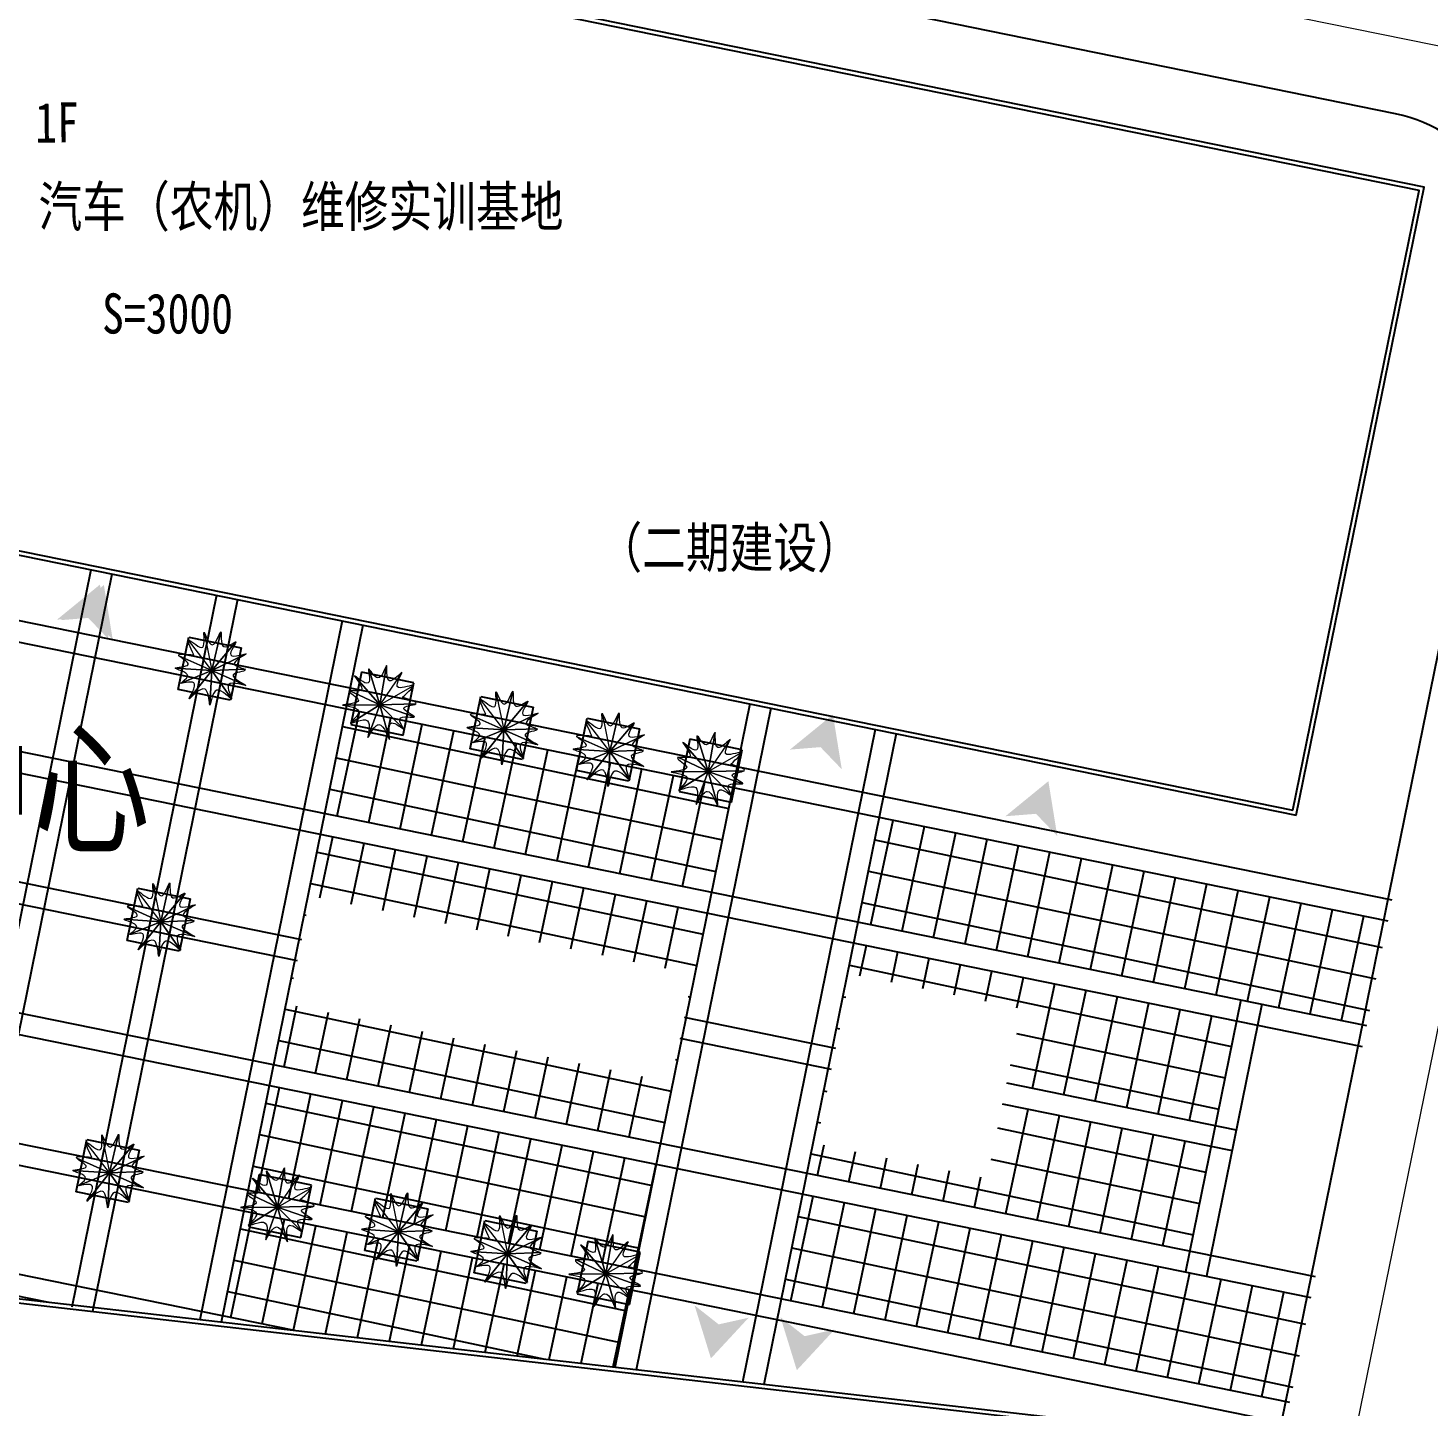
# Model space of a CAD drawing. Extents: x 34159 to 76259, y 14444 to 30378.
# Drawn here: x 34952.4 to 35018, y 15344.6 to 15409.2 of the extents above; entities that cross this region are included whole.
import ezdxf

# ---------------------------------------------------------------- set-up
doc = ezdxf.new("R2010")
doc.units = 0
doc.header["$LTSCALE"] = 1000
doc.header["$MEASUREMENT"] = 0
doc.linetypes.add('DASHDOT2', pattern=[0.5, 0.25, -0.125, 0, -0.125])
for name, color, linetype in [('2222', 7, 'Continuous'), ('JZ', 2, 'Continuous'), ('PUB_DIM', 3, 'Continuous'), ('PUB_TEXT', 7, 'Continuous'), ('绿化', 3, 'Continuous'), ('车行道', 5, 'Continuous'), ('铺地', 25, 'Continuous')]:
    doc.layers.add(name, color=color, linetype=linetype)
doc.layers.add('道路红线', color=1, linetype='Continuous', lineweight=0)
doc.styles.add('HT', font='simhei.ttf', dxfattribs={"width": 0.8})

msp = doc.modelspace()

# ---------------------------------------------------------------- hatches: boundary and pattern name
at = {"layer": 'PUB_DIM'}
for points in [[(34955.188, 15381.587), (34956.183, 15380.549), (34955.768, 15383.114), (34953.755, 15381.472)], [(34955.373, 15381.565), (34956.368, 15380.528), (34955.953, 15383.092), (34953.94, 15381.45)], [(34989.518, 15375.504), (34990.513, 15374.467), (34990.098, 15377.031), (34988.084, 15375.389)], [(34999.609, 15372.383), (35000.604, 15371.346), (35000.189, 15373.911), (34998.176, 15372.268)], [(34984.747, 15348.48), (34983.617, 15349.37), (34984.384, 15346.888), (34986.15, 15348.793)], [(34988.771, 15347.926), (34987.642, 15348.816), (34988.408, 15346.334), (34990.175, 15348.238)]]:
    msp.add_hatch(color=256, dxfattribs=at).paths.add_polyline_path(points)

# ---------------------------------------------------------------- linework, layer by layer
at = {"layer": '2222'}
for p, q in [((34959.439, 15378.205), (34959.937, 15380.655)), ((34959.937, 15380.655), (34962.387, 15380.156)), ((34962.387, 15380.156), (34961.889, 15377.706)), ((34968.017, 15379.011), (34967.519, 15376.561)), ((34970.467, 15378.513), (34968.017, 15379.011)), ((34961.889, 15377.706), (34959.439, 15378.205)), ((34969.969, 15376.063), (34970.467, 15378.513)), ((34973.114, 15375.423), (34973.612, 15377.873)), ((34973.612, 15377.873), (34976.062, 15377.374)), ((34976.062, 15377.374), (34975.563, 15374.925)), ((34978.084, 15374.412), (34978.582, 15376.862)), ((34978.582, 15376.862), (34981.032, 15376.363)), ((34967.519, 15376.561), (34969.969, 15376.063)), ((34981.032, 15376.363), (34980.534, 15373.913)), ((34975.563, 15374.925), (34973.114, 15375.423)), ((34983.396, 15375.882), (34982.898, 15373.432)), ((34985.846, 15375.384), (34983.396, 15375.882)), ((34985.348, 15372.934), (34985.846, 15375.384)), ((34980.534, 15373.913), (34978.084, 15374.412)), ((34982.898, 15373.432), (34985.348, 15372.934)), ((34957.047, 15366.446), (34957.545, 15368.896)), ((34957.545, 15368.896), (34959.995, 15368.397)), ((34959.995, 15368.397), (34959.496, 15365.947)), ((34959.496, 15365.947), (34957.047, 15366.446)), ((34954.654, 15354.687), (34955.153, 15357.136)), ((34955.153, 15357.136), (34957.603, 15356.638)), ((34957.603, 15356.638), (34957.104, 15354.188)), ((34963.233, 15355.493), (34962.735, 15353.043)), ((34965.683, 15354.994), (34963.233, 15355.493)), ((34957.104, 15354.188), (34954.654, 15354.687)), ((34965.184, 15352.544), (34965.683, 15354.994)), ((34968.182, 15351.935), (34968.68, 15354.384)), ((34968.68, 15354.384), (34971.13, 15353.886)), ((34971.13, 15353.886), (34970.632, 15351.436)), ((34973.288, 15350.896), (34973.787, 15353.346)), ((34973.787, 15353.346), (34976.237, 15352.847)), ((34962.735, 15353.043), (34965.184, 15352.544)), ((34976.237, 15352.847), (34975.738, 15350.397)), ((34970.632, 15351.436), (34968.182, 15351.935)), ((34978.612, 15352.364), (34978.114, 15349.914)), ((34981.062, 15351.866), (34978.612, 15352.364)), ((34980.563, 15349.416), (34981.062, 15351.866)), ((34975.738, 15350.397), (34973.288, 15350.896)), ((34978.114, 15349.914), (34980.563, 15349.416))]:
    msp.add_line(p, q, dxfattribs=at)
at = {"layer": 'JZ'}
for points in [[(35011.797, 15372.323), (35017.787, 15401.718), (34919.795, 15421.659), (34913.813, 15392.262)], [(35011.641, 15372.559), (35017.551, 15401.562), (34919.951, 15421.424), (34914.049, 15392.418)], [(34943.166, 15350.691), (35002.775, 15343.852), (34998.786, 15309.08), (34939.177, 15315.919)], [(34943.342, 15350.469), (35002.554, 15343.676), (34998.61, 15309.302), (34939.399, 15316.095)]]:
    msp.add_lwpolyline(points, close=True, dxfattribs=at)
at = {"layer": '绿化', "color": 3, "lineweight": 0}
for p, q in [((34960.642, 15380.88), (34961.007, 15379.09)), ((34961.007, 15379.09), (34961.424, 15380.904)), ((34961.424, 15380.904), (34961.007, 15379.09)), ((34961.007, 15379.09), (34959.913, 15380.519)), ((34961.007, 15379.09), (34962.138, 15380.433)), ((34962.138, 15380.433), (34961.007, 15379.09)), ((34961.007, 15379.09), (34959.464, 15379.784)), ((34959.464, 15379.784), (34961.007, 15379.09)), ((34961.007, 15379.09), (34962.624, 15379.879)), ((34962.624, 15379.879), (34961.007, 15379.09)), ((34968.871, 15377.49), (34969.196, 15379.323)), ((34969.196, 15379.323), (34968.871, 15377.49)), ((34961.007, 15379.09), (34959.29, 15379.203)), ((34959.29, 15379.203), (34961.007, 15379.09)), ((34961.007, 15379.09), (34959.56, 15378.501)), ((34959.56, 15378.501), (34961.007, 15379.09)), ((34961.007, 15379.09), (34959.946, 15377.772)), ((34959.946, 15377.772), (34961.007, 15379.09)), ((34961.007, 15379.09), (34960.921, 15377.462)), ((34960.921, 15377.462), (34961.007, 15379.09)), ((34961.007, 15379.09), (34962.579, 15379.15)), ((34962.579, 15379.15), (34961.007, 15379.09)), ((34961.007, 15379.09), (34961.936, 15377.76)), ((34961.936, 15377.76), (34961.007, 15379.09)), ((34961.007, 15379.09), (34962.598, 15378.396)), ((34962.598, 15378.396), (34961.007, 15379.09)), ((34968.871, 15377.49), (34967.691, 15378.848)), ((34967.691, 15378.848), (34968.871, 15377.49)), ((34968.871, 15377.49), (34968.355, 15379.168)), ((34968.355, 15379.168), (34968.871, 15377.49)), ((34969.906, 15378.995), (34968.871, 15377.49)), ((34968.871, 15377.49), (34967.447, 15378.16)), ((34967.447, 15378.16), (34968.871, 15377.49)), ((34968.871, 15377.49), (34970.437, 15378.378)), ((34974.317, 15378.098), (34974.682, 15376.308)), ((34974.682, 15376.308), (34975.099, 15378.122)), ((34975.099, 15378.122), (34974.682, 15376.308)), ((34968.871, 15377.49), (34967.135, 15377.473)), ((34967.135, 15377.473), (34968.871, 15377.49)), ((34968.871, 15377.49), (34967.497, 15376.629)), ((34967.497, 15376.629), (34968.871, 15377.49)), ((34968.871, 15377.49), (34968.314, 15375.958)), ((34968.314, 15375.958), (34968.871, 15377.49)), ((34968.871, 15377.49), (34970.562, 15377.526)), ((34970.562, 15377.526), (34968.871, 15377.49)), ((34968.871, 15377.49), (34969.333, 15375.863)), ((34969.333, 15375.863), (34968.871, 15377.49)), ((34968.871, 15377.49), (34970.496, 15376.923)), ((34970.496, 15376.923), (34968.871, 15377.49)), ((34968.871, 15377.49), (34969.973, 15376.383)), ((34969.973, 15376.383), (34968.871, 15377.49)), ((34974.682, 15376.308), (34973.588, 15377.737)), ((34974.682, 15376.308), (34975.813, 15377.651)), ((34975.813, 15377.651), (34974.682, 15376.308)), ((34974.682, 15376.308), (34973.139, 15377.002)), ((34973.139, 15377.002), (34974.682, 15376.308)), ((34974.682, 15376.308), (34976.298, 15377.097)), ((34976.298, 15377.097), (34974.682, 15376.308)), ((34979.652, 15375.297), (34978.558, 15376.726)), ((34979.288, 15377.087), (34979.652, 15375.297)), ((34979.652, 15375.297), (34980.069, 15377.111)), ((34980.069, 15377.111), (34979.652, 15375.297)), ((34974.682, 15376.308), (34972.965, 15376.421)), ((34972.965, 15376.421), (34974.682, 15376.308)), ((34974.682, 15376.308), (34973.235, 15375.719)), ((34973.235, 15375.719), (34974.682, 15376.308)), ((34974.682, 15376.308), (34973.621, 15374.991)), ((34973.621, 15374.991), (34974.682, 15376.308)), ((34974.682, 15376.308), (34974.596, 15374.68)), ((34974.596, 15374.68), (34974.682, 15376.308)), ((34974.682, 15376.308), (34976.254, 15376.368)), ((34976.254, 15376.368), (34974.682, 15376.308)), ((34974.682, 15376.308), (34975.611, 15374.978)), ((34975.611, 15374.978), (34974.682, 15376.308)), ((34974.682, 15376.308), (34976.273, 15375.614)), ((34976.273, 15375.614), (34974.682, 15376.308)), ((34979.652, 15375.297), (34980.783, 15376.64)), ((34980.783, 15376.64), (34979.652, 15375.297)), ((34979.652, 15375.297), (34981.269, 15376.086)), ((34981.269, 15376.086), (34979.652, 15375.297)), ((34984.25, 15374.361), (34983.734, 15376.039)), ((34983.734, 15376.039), (34984.25, 15374.361)), ((34984.25, 15374.361), (34984.575, 15376.194)), ((34984.575, 15376.194), (34984.25, 15374.361)), ((34979.652, 15375.297), (34977.935, 15375.409)), ((34977.935, 15375.409), (34979.652, 15375.297)), ((34979.652, 15375.297), (34978.11, 15375.991)), ((34978.11, 15375.991), (34979.652, 15375.297)), ((34984.25, 15374.361), (34983.07, 15375.719)), ((34983.07, 15375.719), (34984.25, 15374.361)), ((34985.285, 15375.867), (34984.25, 15374.361)), ((34979.652, 15375.297), (34978.205, 15374.708)), ((34978.205, 15374.708), (34979.652, 15375.297)), ((34979.652, 15375.297), (34978.591, 15373.979)), ((34978.591, 15373.979), (34979.652, 15375.297)), ((34979.652, 15375.297), (34979.566, 15373.669)), ((34979.566, 15373.669), (34979.652, 15375.297)), ((34979.652, 15375.297), (34981.224, 15375.357)), ((34981.224, 15375.357), (34979.652, 15375.297)), ((34979.652, 15375.297), (34980.581, 15373.967)), ((34980.581, 15373.967), (34979.652, 15375.297)), ((34979.652, 15375.297), (34981.243, 15374.603)), ((34981.243, 15374.603), (34979.652, 15375.297)), ((34984.25, 15374.361), (34982.826, 15375.031)), ((34982.826, 15375.031), (34984.25, 15374.361)), ((34984.25, 15374.361), (34985.816, 15375.249)), ((34984.25, 15374.361), (34982.514, 15374.345)), ((34982.514, 15374.345), (34984.25, 15374.361)), ((34984.25, 15374.361), (34982.876, 15373.5)), ((34982.876, 15373.5), (34984.25, 15374.361)), ((34984.25, 15374.361), (34983.693, 15372.829)), ((34983.693, 15372.829), (34984.25, 15374.361)), ((34984.25, 15374.361), (34985.941, 15374.397)), ((34985.941, 15374.397), (34984.25, 15374.361)), ((34984.25, 15374.361), (34984.712, 15372.734)), ((34984.712, 15372.734), (34984.25, 15374.361)), ((34984.25, 15374.361), (34985.875, 15373.794)), ((34985.875, 15373.794), (34984.25, 15374.361)), ((34984.25, 15374.361), (34985.352, 15373.254)), ((34985.352, 15373.254), (34984.25, 15374.361)), ((34958.25, 15369.121), (34958.614, 15367.331)), ((34958.614, 15367.331), (34959.031, 15369.145)), ((34959.031, 15369.145), (34958.614, 15367.331)), ((34958.614, 15367.331), (34957.521, 15368.76)), ((34958.614, 15367.331), (34959.745, 15368.673)), ((34959.745, 15368.673), (34958.614, 15367.331)), ((34958.614, 15367.331), (34957.072, 15368.025)), ((34957.072, 15368.025), (34958.614, 15367.331)), ((34958.614, 15367.331), (34960.231, 15368.12)), ((34960.231, 15368.12), (34958.614, 15367.331)), ((34958.614, 15367.331), (34956.898, 15367.443)), ((34956.898, 15367.443), (34958.614, 15367.331)), ((34958.614, 15367.331), (34957.168, 15366.742)), ((34957.168, 15366.742), (34958.614, 15367.331)), ((34958.614, 15367.331), (34957.554, 15366.013)), ((34957.554, 15366.013), (34958.614, 15367.331)), ((34958.614, 15367.331), (34958.529, 15365.703)), ((34958.529, 15365.703), (34958.614, 15367.331)), ((34958.614, 15367.331), (34960.187, 15367.391)), ((34960.187, 15367.391), (34958.614, 15367.331)), ((34958.614, 15367.331), (34959.544, 15366.001)), ((34959.544, 15366.001), (34958.614, 15367.331)), ((34958.614, 15367.331), (34960.206, 15366.637)), ((34960.206, 15366.637), (34958.614, 15367.331)), ((34955.858, 15357.361), (34956.222, 15355.572)), ((34956.222, 15355.572), (34956.639, 15357.386)), ((34956.639, 15357.386), (34956.222, 15355.572)), ((34956.222, 15355.572), (34955.128, 15357.001)), ((34956.222, 15355.572), (34957.353, 15356.914)), ((34957.353, 15356.914), (34956.222, 15355.572)), ((34956.222, 15355.572), (34957.839, 15356.361)), ((34957.839, 15356.361), (34956.222, 15355.572)), ((34956.222, 15355.572), (34954.68, 15356.266)), ((34954.68, 15356.266), (34956.222, 15355.572)), ((34964.087, 15353.972), (34964.412, 15355.804)), ((34964.412, 15355.804), (34964.087, 15353.972)), ((34956.222, 15355.572), (34954.506, 15355.684)), ((34954.506, 15355.684), (34956.222, 15355.572)), ((34956.222, 15355.572), (34954.776, 15354.983)), ((34954.776, 15354.983), (34956.222, 15355.572)), ((34956.222, 15355.572), (34955.162, 15354.254)), ((34955.162, 15354.254), (34956.222, 15355.572)), ((34956.222, 15355.572), (34956.137, 15353.944)), ((34956.137, 15353.944), (34956.222, 15355.572)), ((34956.222, 15355.572), (34957.795, 15355.632)), ((34957.795, 15355.632), (34956.222, 15355.572)), ((34956.222, 15355.572), (34957.151, 15354.242)), ((34957.151, 15354.242), (34956.222, 15355.572)), ((34956.222, 15355.572), (34957.814, 15354.878)), ((34957.814, 15354.878), (34956.222, 15355.572)), ((34964.087, 15353.972), (34962.907, 15355.33)), ((34962.907, 15355.33), (34964.087, 15353.972)), ((34964.087, 15353.972), (34963.57, 15355.65)), ((34963.57, 15355.65), (34964.087, 15353.972)), ((34965.121, 15355.477), (34964.087, 15353.972)), ((34964.087, 15353.972), (34962.663, 15354.641)), ((34962.663, 15354.641), (34964.087, 15353.972)), ((34964.087, 15353.972), (34965.652, 15354.86)), ((34969.386, 15354.609), (34969.75, 15352.82)), ((34969.75, 15352.82), (34970.167, 15354.634)), ((34970.167, 15354.634), (34969.75, 15352.82)), ((34964.087, 15353.972), (34962.351, 15353.955)), ((34962.351, 15353.955), (34964.087, 15353.972)), ((34964.087, 15353.972), (34962.712, 15353.111)), ((34962.712, 15353.111), (34964.087, 15353.972)), ((34964.087, 15353.972), (34963.53, 15352.44)), ((34963.53, 15352.44), (34964.087, 15353.972)), ((34964.087, 15353.972), (34965.778, 15354.008)), ((34965.778, 15354.008), (34964.087, 15353.972)), ((34964.087, 15353.972), (34964.548, 15352.345)), ((34964.548, 15352.345), (34964.087, 15353.972)), ((34964.087, 15353.972), (34965.711, 15353.405)), ((34965.711, 15353.405), (34964.087, 15353.972)), ((34964.087, 15353.972), (34965.188, 15352.864)), ((34965.188, 15352.864), (34964.087, 15353.972)), ((34969.75, 15352.82), (34968.656, 15354.249)), ((34969.75, 15352.82), (34970.881, 15354.162)), ((34970.881, 15354.162), (34969.75, 15352.82)), ((34969.75, 15352.82), (34968.207, 15353.514)), ((34968.207, 15353.514), (34969.75, 15352.82)), ((34969.75, 15352.82), (34971.367, 15353.609)), ((34971.367, 15353.609), (34969.75, 15352.82)), ((34974.856, 15351.781), (34973.762, 15353.21)), ((34974.492, 15353.571), (34974.856, 15351.781)), ((34974.856, 15351.781), (34975.273, 15353.595)), ((34975.273, 15353.595), (34974.856, 15351.781)), ((34974.856, 15351.781), (34975.987, 15353.124)), ((34975.987, 15353.124), (34974.856, 15351.781)), ((34969.75, 15352.82), (34968.033, 15352.932)), ((34968.033, 15352.932), (34969.75, 15352.82)), ((34969.75, 15352.82), (34968.303, 15352.231)), ((34968.303, 15352.231), (34969.75, 15352.82)), ((34969.75, 15352.82), (34968.689, 15351.502)), ((34968.689, 15351.502), (34969.75, 15352.82)), ((34969.75, 15352.82), (34969.664, 15351.192)), ((34969.664, 15351.192), (34969.75, 15352.82)), ((34969.75, 15352.82), (34971.322, 15352.88)), ((34971.322, 15352.88), (34969.75, 15352.82)), ((34969.75, 15352.82), (34970.679, 15351.49)), ((34970.679, 15351.49), (34969.75, 15352.82)), ((34969.75, 15352.82), (34971.341, 15352.126)), ((34971.341, 15352.126), (34969.75, 15352.82)), ((34974.856, 15351.781), (34973.314, 15352.475)), ((34973.314, 15352.475), (34974.856, 15351.781)), ((34974.856, 15351.781), (34976.473, 15352.57)), ((34976.473, 15352.57), (34974.856, 15351.781)), ((34979.466, 15350.843), (34978.949, 15352.521)), ((34978.949, 15352.521), (34979.466, 15350.843)), ((34979.466, 15350.843), (34979.791, 15352.676)), ((34979.791, 15352.676), (34979.466, 15350.843)), ((34974.856, 15351.781), (34973.14, 15351.893)), ((34973.14, 15351.893), (34974.856, 15351.781)), ((34974.856, 15351.781), (34973.41, 15351.192)), ((34973.41, 15351.192), (34974.856, 15351.781)), ((34974.856, 15351.781), (34973.796, 15350.463)), ((34973.796, 15350.463), (34974.856, 15351.781)), ((34974.856, 15351.781), (34974.771, 15350.153)), ((34974.771, 15350.153), (34974.856, 15351.781)), ((34974.856, 15351.781), (34976.429, 15351.841)), ((34976.429, 15351.841), (34974.856, 15351.781)), ((34974.856, 15351.781), (34975.785, 15350.451)), ((34975.785, 15350.451), (34974.856, 15351.781)), ((34974.856, 15351.781), (34976.448, 15351.087)), ((34976.448, 15351.087), (34974.856, 15351.781)), ((34979.466, 15350.843), (34978.286, 15352.201)), ((34978.286, 15352.201), (34979.466, 15350.843)), ((34980.5, 15352.348), (34979.466, 15350.843)), ((34979.466, 15350.843), (34978.042, 15351.513)), ((34978.042, 15351.513), (34979.466, 15350.843)), ((34979.466, 15350.843), (34981.031, 15351.731)), ((34979.466, 15350.843), (34977.73, 15350.826)), ((34977.73, 15350.826), (34979.466, 15350.843)), ((34979.466, 15350.843), (34978.091, 15349.982)), ((34978.091, 15349.982), (34979.466, 15350.843)), ((34979.466, 15350.843), (34978.909, 15349.311)), ((34978.909, 15349.311), (34979.466, 15350.843)), ((34979.466, 15350.843), (34981.157, 15350.879)), ((34981.157, 15350.879), (34979.466, 15350.843)), ((34979.466, 15350.843), (34979.927, 15349.216)), ((34979.927, 15349.216), (34979.466, 15350.843)), ((34979.466, 15350.843), (34981.09, 15350.276)), ((34981.09, 15350.276), (34979.466, 15350.843)), ((34979.466, 15350.843), (34980.567, 15349.736)), ((34980.567, 15349.736), (34979.466, 15350.843))]:
    msp.add_line(p, q, dxfattribs=at)
for points in [[(34960.167, 15379.823), (34959.776, 15379.86), (34959.049, 15379.928), (34960.389, 15379.26), (34958.698, 15379.251), (34960.319, 15378.956), (34959.18, 15378.322), (34960.644, 15378.838), (34959.496, 15377.173), (34960.548, 15378.441), (34960.891, 15377.97), (34960.902, 15376.942), (34961.067, 15378.762), (34962.279, 15377.25), (34961.359, 15378.829), (34963.261, 15378.118), (34961.422, 15378.968), (34962.853, 15379.056), (34962.291, 15379.251), (34961.795, 15379.448), (34963.253, 15380.147), (34961.419, 15379.458), (34962.505, 15380.811), (34961.307, 15379.768), (34961.558, 15381.512), (34961.038, 15379.702), (34960.502, 15381.46), (34960.82, 15379.693), (34959.663, 15380.897), (34959.998, 15380.183), (34960.167, 15379.823)], [(34969.931, 15377.837), (34970.305, 15377.718), (34971.001, 15377.497), (34969.507, 15377.405), (34971.059, 15376.736), (34969.452, 15377.099), (34970.253, 15376.069), (34969.107, 15377.116), (34969.513, 15375.135), (34969.04, 15376.714), (34968.541, 15376.414), (34968.129, 15375.472), (34968.688, 15377.212), (34966.981, 15376.293), (34968.445, 15377.388), (34966.417, 15377.476), (34968.441, 15377.54), (34967.158, 15378.18), (34967.752, 15378.14), (34968.285, 15378.127), (34967.216, 15379.34), (34968.635, 15377.99), (34968.165, 15379.659), (34968.859, 15378.232), (34969.31, 15379.935), (34969.082, 15378.066), (34970.262, 15379.475), (34969.279, 15377.972), (34970.814, 15378.628), (34970.227, 15378.102), (34969.931, 15377.837)], [(34973.842, 15377.041), (34973.451, 15377.078), (34972.724, 15377.146), (34974.064, 15376.478), (34972.373, 15376.469), (34973.994, 15376.174), (34972.855, 15375.54), (34974.319, 15376.056), (34973.171, 15374.391), (34974.223, 15375.659), (34974.565, 15375.188), (34974.577, 15374.16), (34974.742, 15375.98), (34975.954, 15374.468), (34975.034, 15376.047), (34976.936, 15375.336), (34975.097, 15376.186), (34976.528, 15376.274), (34975.966, 15376.469), (34975.47, 15376.666), (34976.928, 15377.365), (34975.094, 15376.676), (34976.179, 15378.029), (34974.982, 15376.986), (34975.232, 15378.73), (34974.713, 15376.921), (34974.177, 15378.678), (34974.495, 15376.911), (34973.338, 15378.115), (34973.673, 15377.401), (34973.842, 15377.041)], [(34978.812, 15376.03), (34978.421, 15376.067), (34977.694, 15376.135), (34979.034, 15375.467), (34977.344, 15375.458), (34978.965, 15375.163), (34977.825, 15374.529), (34979.289, 15375.045), (34978.141, 15373.379), (34979.193, 15374.648), (34979.536, 15374.177), (34979.547, 15373.149), (34979.713, 15374.969), (34980.924, 15373.457), (34980.004, 15375.036), (34981.906, 15374.325), (34980.067, 15375.175), (34981.499, 15375.263), (34980.936, 15375.458), (34980.44, 15375.655), (34981.898, 15376.353), (34980.065, 15375.665), (34981.15, 15377.018), (34979.953, 15375.975), (34980.203, 15377.719), (34979.683, 15375.909), (34979.147, 15377.667), (34979.465, 15375.9), (34978.308, 15377.104), (34978.643, 15376.39), (34978.812, 15376.03)], [(34985.31, 15374.708), (34985.684, 15374.589), (34986.38, 15374.368), (34984.886, 15374.277), (34986.438, 15373.608), (34984.831, 15373.97), (34985.632, 15372.941), (34984.486, 15373.988), (34984.892, 15372.006), (34984.419, 15373.585), (34983.92, 15373.285), (34983.508, 15372.344), (34984.067, 15374.083), (34982.36, 15373.164), (34983.824, 15374.259), (34981.796, 15374.347), (34983.82, 15374.411), (34982.537, 15375.051), (34983.131, 15375.012), (34983.664, 15374.999), (34982.595, 15376.212), (34984.014, 15374.862), (34983.544, 15376.531), (34984.238, 15375.103), (34984.689, 15376.806), (34984.461, 15374.938), (34985.641, 15376.346), (34984.658, 15374.844), (34986.193, 15375.5), (34985.606, 15374.973), (34985.31, 15374.708)], [(34957.775, 15368.064), (34957.384, 15368.101), (34956.656, 15368.169), (34957.997, 15367.501), (34956.306, 15367.492), (34957.927, 15367.197), (34956.788, 15366.563), (34958.252, 15367.079), (34957.104, 15365.413), (34958.156, 15366.682), (34958.498, 15366.211), (34958.51, 15365.183), (34958.675, 15367.003), (34959.886, 15365.491), (34958.967, 15367.07), (34960.868, 15366.359), (34959.03, 15367.209), (34960.461, 15367.297), (34959.899, 15367.492), (34959.403, 15367.689), (34960.861, 15368.387), (34959.027, 15367.699), (34960.112, 15369.052), (34958.915, 15368.009), (34959.165, 15369.753), (34958.646, 15367.943), (34958.11, 15369.701), (34958.428, 15367.934), (34957.271, 15369.138), (34957.606, 15368.424), (34957.775, 15368.064)], [(34955.382, 15356.305), (34954.991, 15356.342), (34954.264, 15356.41), (34955.604, 15355.742), (34953.914, 15355.733), (34955.535, 15355.438), (34954.395, 15354.804), (34955.859, 15355.32), (34954.712, 15353.654), (34955.763, 15354.923), (34956.106, 15354.452), (34956.117, 15353.424), (34956.283, 15355.244), (34957.494, 15353.732), (34956.574, 15355.311), (34958.476, 15354.6), (34956.638, 15355.45), (34958.069, 15355.538), (34957.506, 15355.733), (34957.011, 15355.929), (34958.469, 15356.628), (34956.635, 15355.94), (34957.72, 15357.293), (34956.523, 15356.25), (34956.773, 15357.994), (34956.254, 15356.184), (34955.718, 15357.942), (34956.035, 15356.175), (34954.878, 15357.379), (34955.213, 15356.665), (34955.382, 15356.305)], [(34965.146, 15354.319), (34965.521, 15354.2), (34966.217, 15353.978), (34964.722, 15353.887), (34966.275, 15353.218), (34964.667, 15353.58), (34965.468, 15352.551), (34964.322, 15353.598), (34964.728, 15351.617), (34964.256, 15353.195), (34963.756, 15352.895), (34963.344, 15351.954), (34963.903, 15353.694), (34962.197, 15352.775), (34963.661, 15353.869), (34961.632, 15353.958), (34963.657, 15354.022), (34962.374, 15354.662), (34962.968, 15354.622), (34963.501, 15354.609), (34962.432, 15355.822), (34963.851, 15354.472), (34963.38, 15356.141), (34964.075, 15354.713), (34964.526, 15356.416), (34964.297, 15354.548), (34965.477, 15355.956), (34964.495, 15354.454), (34966.03, 15355.11), (34965.443, 15354.584), (34965.146, 15354.319)], [(34968.91, 15353.553), (34968.519, 15353.59), (34967.792, 15353.658), (34969.132, 15352.99), (34967.441, 15352.981), (34969.063, 15352.686), (34967.923, 15352.052), (34969.387, 15352.568), (34968.239, 15350.902), (34969.291, 15352.171), (34969.634, 15351.7), (34969.645, 15350.672), (34969.81, 15352.492), (34971.022, 15350.98), (34970.102, 15352.559), (34972.004, 15351.848), (34970.165, 15352.698), (34971.596, 15352.786), (34971.034, 15352.981), (34970.538, 15353.177), (34971.996, 15353.876), (34970.163, 15353.188), (34971.248, 15354.541), (34970.051, 15353.498), (34970.301, 15355.242), (34969.781, 15353.432), (34969.245, 15355.19), (34969.563, 15353.423), (34968.406, 15354.627), (34968.741, 15353.913), (34968.91, 15353.553)], [(34974.016, 15352.514), (34973.625, 15352.551), (34972.898, 15352.619), (34974.238, 15351.951), (34972.548, 15351.942), (34974.169, 15351.647), (34973.03, 15351.013), (34974.493, 15351.529), (34973.346, 15349.863), (34974.397, 15351.132), (34974.74, 15350.661), (34974.751, 15349.633), (34974.917, 15351.453), (34976.128, 15349.941), (34975.208, 15351.52), (34977.11, 15350.809), (34975.272, 15351.659), (34976.703, 15351.747), (34976.14, 15351.942), (34975.645, 15352.139), (34977.103, 15352.837), (34975.269, 15352.149), (34976.354, 15353.502), (34975.157, 15352.459), (34975.407, 15354.203), (34974.888, 15352.393), (34974.352, 15354.151), (34974.669, 15352.384), (34973.512, 15353.588), (34973.847, 15352.874), (34974.016, 15352.514)], [(34980.525, 15351.19), (34980.9, 15351.071), (34981.596, 15350.85), (34980.101, 15350.758), (34981.654, 15350.089), (34980.046, 15350.452), (34980.847, 15349.422), (34979.701, 15350.469), (34980.107, 15348.488), (34979.635, 15350.067), (34979.135, 15349.767), (34978.723, 15348.825), (34979.282, 15350.565), (34977.576, 15349.646), (34979.04, 15350.741), (34977.011, 15350.829), (34979.036, 15350.893), (34977.753, 15351.533), (34978.347, 15351.493), (34978.88, 15351.48), (34977.811, 15352.693), (34979.23, 15351.343), (34978.759, 15353.012), (34979.454, 15351.585), (34979.905, 15353.288), (34979.676, 15351.419), (34980.857, 15352.828), (34979.874, 15351.326), (34981.409, 15351.981), (34980.822, 15351.455), (34980.525, 15351.19)]]:
    msp.add_open_spline(points, degree=3, knots=[0, 0, 0, 0, 789.599617, 1468.1889, 2185.683253, 2966.644267, 3488.865037, 4163.95761, 5037.701018, 6009.288263, 6168.27283, 6910.292798, 7787.326321, 8694.876024, 9465.180434, 10363.141537, 11223.683602, 11903.730678, 12278.742471, 12556.868734, 13397.199445, 14216.451517, 14956.571912, 15638.779964, 16432.649257, 17243.169237, 18024.859298, 18801.328114, 19602.91567, 20418.43355, 20418.43355, 20418.43355, 20418.43355], dxfattribs=at)
at = {"layer": '车行道', "color": 5}
msp.add_lwpolyline([(35004.171, 15309.854), (35021.908, 15396.902, 0.414214), (35016.447, 15405.159), (34873.712, 15434.242, 0.436989), (34865.368, 15428.248), (34852.873, 15327.9, 0.417022), (34859.021, 15320.081), (34996.514, 15304.297, 0.389039)], format="xyb", close=True, dxfattribs=at)
at = {"layer": '道路红线', "linetype": 'DASHDOT2', "ltscale": 25}
msp.add_line((35005.679, 15299.722), (35027.434, 15406.492), dxfattribs=at)
msp.add_lwpolyline([(35428.062, 15251.255), (35435.787, 15313.399, 0.39174), (35427.464, 15324.983), (34874.411, 15437.672, 0.436989), (34861.895, 15428.681), (34849.4, 15328.333, 0.417022), (34858.622, 15316.604), (35456.87, 15247.926)], format="xyb", dxfattribs=at)
at = {"layer": '铺地', "color": 42}
for p, q in [((34862.157, 15399.71), (35016.281, 15368.355)), ((34861.882, 15398.745), (35016.081, 15367.376)), ((34861.018, 15393.819), (35015.083, 15362.476)), ((34861.139, 15392.774), (35014.883, 15361.496)), ((34948.582, 15350.493), (34955.363, 15383.824)), ((34949.562, 15350.294), (34956.343, 15383.624)), ((34954.462, 15349.297), (34961.242, 15382.628)), ((34955.442, 15349.097), (34962.222, 15382.428)), ((34859.776, 15381.826), (35012.687, 15350.718)), ((34960.464, 15348.706), (34967.122, 15381.432)), ((34859.652, 15380.83), (35012.487, 15349.738)), ((34961.462, 15348.592), (34968.102, 15381.232)), ((34979.898, 15346.477), (34986.22, 15377.548)), ((34980.896, 15346.362), (34987.199, 15377.349)), ((34966.885, 15372.281), (34967.925, 15377.172)), ((34968.355, 15371.982), (34969.395, 15376.873)), ((34967.133, 15376.471), (34985.218, 15372.627)), ((34969.825, 15371.683), (34970.865, 15376.574)), ((34971.295, 15371.384), (34972.335, 15376.275)), ((34985.882, 15345.79), (34992.099, 15376.352)), ((34986.879, 15345.676), (34993.079, 15376.153)), ((34859.032, 15375.854), (35011.489, 15344.839)), ((34972.765, 15371.085), (34973.805, 15375.976)), ((34974.235, 15370.786), (34975.275, 15375.677)), ((34975.705, 15370.487), (34976.744, 15375.378)), ((34858.908, 15374.859), (35011.29, 15343.859)), ((34966.834, 15375.001), (34984.919, 15371.157)), ((34977.175, 15370.188), (34978.214, 15375.079)), ((34978.645, 15369.889), (34979.684, 15374.78)), ((34980.115, 15369.59), (34981.154, 15374.481)), ((34981.585, 15369.291), (34982.624, 15374.182)), ((34966.535, 15373.531), (34984.62, 15369.687)), ((34983.055, 15368.992), (34984.094, 15373.883)), ((34940.611, 15371.504), (34965.204, 15366.501)), ((34991.874, 15367.198), (34992.914, 15372.089)), ((34993.344, 15366.899), (34994.384, 15371.79)), ((34994.814, 15366.6), (34995.854, 15371.491)), ((34966.071, 15368.449), (34966.677, 15371.303)), ((34967.541, 15368.15), (34968.147, 15371.004)), ((34992.066, 15371.171), (35015.826, 15366.121)), ((34996.284, 15366.301), (34997.324, 15371.192)), ((34997.754, 15366.002), (34998.794, 15370.893)), ((34940.411, 15370.524), (34965.005, 15365.521)), ((34965.937, 15370.591), (34984.022, 15366.747)), ((34969.011, 15367.851), (34969.617, 15370.705)), ((34970.481, 15367.552), (34971.087, 15370.406)), ((34999.224, 15365.703), (35000.264, 15370.594)), ((35000.694, 15365.404), (35001.734, 15370.294)), ((34971.95, 15367.253), (34972.557, 15370.107)), ((34973.42, 15366.954), (34974.027, 15369.808)), ((34974.89, 15366.655), (34975.497, 15369.509)), ((34991.767, 15369.701), (35015.526, 15364.651)), ((35002.164, 15365.105), (35003.204, 15369.995)), ((35003.634, 15364.805), (35004.674, 15369.696)), ((34965.638, 15369.121), (34983.723, 15365.277)), ((34976.36, 15366.356), (34976.967, 15369.21)), ((34977.83, 15366.057), (34978.437, 15368.911)), ((35005.104, 15364.506), (35006.143, 15369.397)), ((35006.574, 15364.207), (35007.613, 15369.098)), ((34979.3, 15365.758), (34979.907, 15368.612)), ((34980.77, 15365.459), (34981.377, 15368.313)), ((34991.468, 15368.231), (35015.227, 15363.181)), ((35008.044, 15363.908), (35009.083, 15368.799)), ((35009.514, 15363.609), (35010.553, 15368.5)), ((35010.984, 15363.31), (35012.023, 15368.201)), ((34965.339, 15367.651), (34965.434, 15367.631)), ((34982.24, 15365.16), (34982.847, 15368.014)), ((35012.454, 15363.011), (35013.493, 15367.902)), ((35013.924, 15362.712), (35014.963, 15367.603)), ((34991.365, 15364.802), (34991.666, 15366.22)), ((34992.835, 15364.503), (34993.136, 15365.921)), ((34994.305, 15364.204), (34994.606, 15365.622)), ((34990.87, 15365.292), (35008.762, 15361.488)), ((34995.775, 15363.904), (34996.076, 15365.322)), ((34997.245, 15363.605), (34997.546, 15365.023)), ((34964.741, 15364.711), (34964.836, 15364.691)), ((34998.715, 15363.306), (34999.016, 15364.724)), ((34999.446, 15359.534), (35000.486, 15364.425)), ((34983.324, 15363.828), (34983.424, 15363.807)), ((34990.57, 15363.822), (34990.706, 15363.793)), ((35000.916, 15359.235), (35001.956, 15364.126)), ((35002.386, 15358.936), (35003.426, 15363.827)), ((35009.206, 15363.672), (35006.615, 15350.933)), ((34964.39, 15360.543), (34964.997, 15363.397)), ((34964.442, 15363.241), (34982.527, 15359.397)), ((34965.86, 15360.244), (34966.467, 15363.098)), ((35003.856, 15358.637), (35004.896, 15363.528)), ((35005.326, 15358.338), (35006.366, 15363.229)), ((35006.796, 15358.039), (35007.836, 15362.93)), ((35010.186, 15363.473), (35007.594, 15350.733)), ((34967.33, 15359.945), (34967.937, 15362.799)), ((34968.8, 15359.646), (34969.407, 15362.5)), ((34983.126, 15362.855), (34990.221, 15361.411)), ((34990.271, 15362.352), (34990.407, 15362.323)), ((34964.143, 15361.771), (34982.228, 15357.927)), ((34970.27, 15359.347), (34970.877, 15362.201)), ((34971.74, 15359.048), (34972.347, 15361.902)), ((34982.927, 15361.875), (34990.022, 15360.431)), ((34998.695, 15362.095), (35008.463, 15360.018)), ((34973.21, 15358.749), (34973.816, 15361.603)), ((34974.68, 15358.45), (34975.286, 15361.304)), ((34976.15, 15358.151), (34976.756, 15361.005)), ((34977.62, 15357.852), (34978.226, 15360.706)), ((34979.09, 15357.553), (34979.696, 15360.407)), ((34982.726, 15360.888), (34982.826, 15360.867)), ((34998.396, 15360.625), (35008.164, 15358.548)), ((34980.56, 15357.254), (34981.166, 15360.108)), ((34998.225, 15359.783), (35008.99, 15357.593)), ((34963.143, 15354.674), (34964.182, 15359.565)), ((34964.613, 15354.375), (34965.652, 15359.266)), ((34989.673, 15359.412), (34989.809, 15359.383)), ((34963.545, 15358.831), (34981.63, 15354.987)), ((34966.083, 15354.076), (34967.122, 15358.967)), ((34967.553, 15353.777), (34968.592, 15358.668)), ((34969.022, 15353.478), (34970.062, 15358.369)), ((34998.026, 15358.803), (35008.791, 15356.613)), ((34998.199, 15353.665), (34999.239, 15358.556)), ((34970.492, 15353.179), (34971.532, 15358.07)), ((34971.962, 15352.88), (34973.002, 15357.771)), ((34989.374, 15357.942), (34989.51, 15357.913)), ((34997.798, 15357.685), (35007.566, 15355.609)), ((34999.669, 15353.366), (35000.709, 15358.257)), ((35001.139, 15353.067), (35002.178, 15357.958)), ((34963.246, 15357.362), (34981.331, 15353.517)), ((34973.432, 15352.581), (34974.472, 15357.472)), ((34974.902, 15352.282), (34975.942, 15357.173)), ((34982.03, 15356.955), (34982.043, 15357.017)), ((35002.609, 15352.768), (35003.648, 15357.659)), ((35004.079, 15352.469), (35005.118, 15357.36)), ((35005.549, 15352.17), (35006.588, 15357.061)), ((34976.372, 15351.983), (34977.412, 15356.874)), ((34977.842, 15351.684), (34978.882, 15356.575)), ((34989.075, 15356.472), (35006.968, 15352.669)), ((34989.379, 15355.46), (34989.681, 15356.878)), ((34990.849, 15355.161), (34991.151, 15356.579)), ((34962.947, 15355.892), (34981.032, 15352.047)), ((34979.312, 15351.385), (34980.352, 15356.276)), ((34980.782, 15351.086), (34981.822, 15355.977)), ((34992.319, 15354.861), (34992.621, 15356.279)), ((34993.789, 15354.562), (34994.091, 15355.98)), ((34997.499, 15356.215), (35007.267, 15354.139)), ((34928.811, 15355.536), (34964.86, 15348.202)), ((34995.259, 15354.263), (34995.56, 15355.681)), ((34996.729, 15353.964), (34997.03, 15355.382)), ((34928.696, 15354.538), (34953.358, 15349.521)), ((34988.132, 15349.59), (34989.171, 15354.481)), ((34989.602, 15349.291), (34990.641, 15354.182)), ((34991.072, 15348.992), (34992.111, 15353.883)), ((34961.895, 15348.805), (34962.935, 15353.696)), ((34963.365, 15348.506), (34964.405, 15353.397)), ((34964.835, 15348.207), (34965.875, 15353.098)), ((34988.477, 15353.532), (35012.232, 15348.483)), ((34992.542, 15348.693), (34993.581, 15353.584)), ((34994.012, 15348.394), (34995.051, 15353.285)), ((34962.349, 15352.952), (34980.434, 15349.108)), ((34966.332, 15348.033), (34967.345, 15352.799)), ((34967.829, 15347.861), (34968.815, 15352.5)), ((34995.482, 15348.095), (34996.521, 15352.986)), ((34996.951, 15347.796), (34997.991, 15352.687)), ((34969.326, 15347.69), (34970.284, 15352.201)), ((34970.823, 15347.518), (34971.754, 15351.902)), ((34988.178, 15352.062), (35011.932, 15347.013)), ((34998.421, 15347.497), (34999.461, 15352.388)), ((34999.891, 15347.198), (35000.931, 15352.089)), ((35001.361, 15346.899), (35002.401, 15351.79)), ((34962.05, 15351.482), (34980.135, 15347.638)), ((34972.32, 15347.346), (34973.224, 15351.603)), ((34973.817, 15347.174), (34974.694, 15351.304)), ((35002.831, 15346.6), (35003.871, 15351.491)), ((35004.301, 15346.301), (35005.341, 15351.192)), ((34975.314, 15347.003), (34976.164, 15351.005)), ((34976.811, 15346.831), (34977.634, 15350.706)), ((34987.879, 15350.592), (35011.633, 15345.543)), ((35005.771, 15346.002), (35006.811, 15350.893)), ((35007.241, 15345.703), (35008.281, 15350.594)), ((34961.751, 15350.012), (34976.603, 15346.855)), ((34978.308, 15346.659), (34979.104, 15350.407)), ((34979.805, 15346.487), (34980.574, 15350.107)), ((35008.711, 15345.404), (35009.751, 15350.295)), ((35010.181, 15345.105), (35011.221, 15349.996))]:
    msp.add_line(p, q, dxfattribs=at)

# ---------------------------------------------------------------- texts
at = {"layer": 'PUB_TEXT', "color": 7, "style": 'HT', "width": 0.8}
msp.add_text('1F', height=1.8776, rotation=0.60314, dxfattribs=at).set_placement((34952.742, 15403.798))
for s, height, p in [('汽车（农机）维修实训基地', 1.87764, (34952.89, 15399.878)), ('S=3000', 1.8776, (34955.868, 15394.868)), ('汽车、机械实训中心', 5, (34909.01, 15371.044))]:
    msp.add_text(s, height=height, dxfattribs=at).set_placement(p)
at = {"layer": 'PUB_TEXT', "color": 1, "style": 'HT', "width": 0.8}
msp.add_text('（二期建设）', height=1.8776, dxfattribs=at).set_placement((34979.112, 15383.909))

doc.saveas('drawing.dxf')
